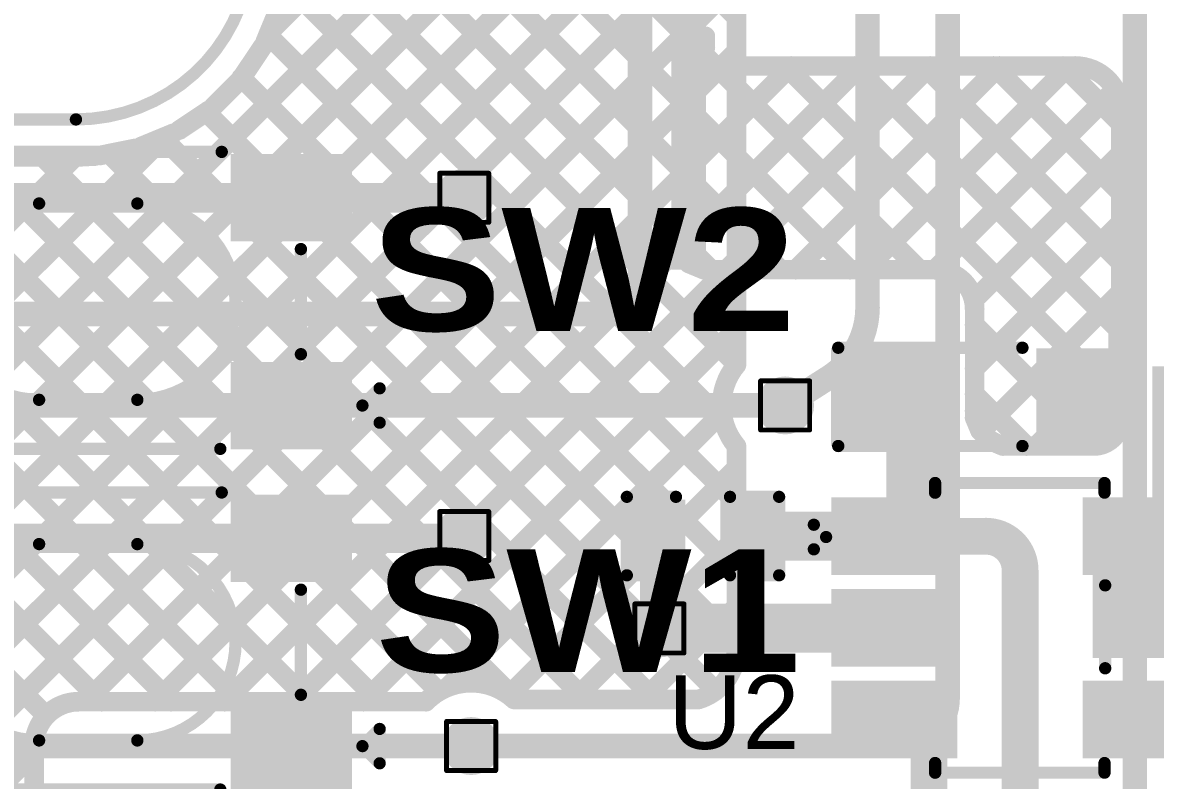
# Model space of a CAD drawing. Header units: inches. Extents: x -17 to 349, y -40 to 215.
# Drawn here: x 91.53 to 103.25, y 155.02 to 162.86 of the extents above; entities that cross this region are included whole.
import ezdxf

# ---------------------------------------------------------------- set-up
doc = ezdxf.new("R2010")
doc.units = ezdxf.units.IN
for name, color, linetype in [('Board Outline', 216, 'Continuous'), ('Bottom Layer', 5, 'Continuous'), ('Drill Drawing', 1, 'Continuous'), ('Top Layer', 1, 'Continuous'), ('Top Overlay', 2, 'Continuous'), ('Top Paste', 8, 'Continuous'), ('Top Solder', 216, 'Continuous'), ('Via Holes', 16, 'Continuous')]:
    doc.layers.add(name, color=color, linetype=linetype)
doc.styles.add('Arial', font='', dxfattribs={"height": 0.2})
doc.styles.add('Arial Black_Bold', font='', dxfattribs={"height": 0.2})
doc.styles.get('Arial').set_extended_font_data('Arial')
doc.styles.get('Arial Black_Bold').set_extended_font_data('Arial Black', bold=True)

# ---------------------------------------------------------------- blocks, each defined once
blk = doc.blocks.new('PTS810SJK250SMTR_LFS_1')
at = {"layer": 'Top Layer'}
for points in [[(-2.625, 1.425), (-1.575, 1.425), (-1.575, 0.725), (-2.625, 0.725)], [(1.575, 1.425), (2.625, 1.425), (2.625, 0.725), (1.575, 0.725)], [(-2.625, -0.725), (-1.575, -0.725), (-1.575, -1.425), (-2.625, -1.425)], [(1.575, -0.725), (2.625, -0.725), (2.625, -1.425), (1.575, -1.425)]]:
    blk.add_hatch(color=1, dxfattribs=at).paths.add_polyline_path(points)
at = {"layer": 'Top Paste'}
for points in [[(-2.625, 1.425), (-1.575, 1.425), (-1.575, 0.725), (-2.625, 0.725)], [(1.575, 1.425), (2.625, 1.425), (2.625, 0.725), (1.575, 0.725)], [(-2.625, -0.725), (-1.575, -0.725), (-1.575, -1.425), (-2.625, -1.425)], [(1.575, -0.725), (2.625, -0.725), (2.625, -1.425), (1.575, -1.425)]]:
    blk.add_hatch(color=8, dxfattribs=at).paths.add_polyline_path(points)
at = {"layer": 'Top Solder'}
for points in [[(-2.727, 1.527), (-1.473, 1.527), (-1.473, 0.623), (-2.727, 0.623)], [(1.473, 1.527), (2.727, 1.527), (2.727, 0.623), (1.473, 0.623)], [(-2.727, -0.623), (-1.473, -0.623), (-1.473, -1.527), (-2.727, -1.527)], [(1.473, -0.623), (2.727, -0.623), (2.727, -1.527), (1.473, -1.527)]]:
    blk.add_hatch(color=216, dxfattribs=at).paths.add_polyline_path(points)
at = {"layer": 'Top Overlay', "const_width": 0.127}
for points in [[(1.366, 1.524), (-1.366, 1.524)], [(-2.837, 1.075), (-3.014, 1.253)], [(-3.014, 1.253), (-3.014, 0.897)], [(-2.837, 1.075), (-3.014, 0.897)], [(0.508, 1.016), (-0.508, 1.016)], [(-2.2, 0.544), (-2.2, -0.544)], [(2.2, 0.544), (2.2, -0.544)], [(0.508, -1.016), (-0.508, -1.016)], [(1.381, -1.55), (-1.381, -1.55)]]:
    blk.add_lwpolyline(points, dxfattribs=at)
at = {"layer": 'Top Overlay', "const_width": 0.0635}
for points in [[(-1.398, 1.524, 1), (-1.335, 1.524, 1)], [(1.335, 1.524, 1), (1.398, 1.524, 1)], [(-3.046, 1.253, 1), (-2.983, 1.253, 1)], [(-3.046, 1.253, 1), (-2.983, 1.253, 1)], [(-2.868, 1.075, 1), (-2.805, 1.075, 1)], [(-2.868, 1.075, 1), (-2.805, 1.075, 1)], [(-0.54, 1.016, 1), (-0.476, 1.016, 1)], [(-0.54, 1.016, 1), (-0.476, 1.016, 1)], [(0.476, 1.016, 1), (0.54, 1.016, 1)], [(0.476, 1.016, 1), (0.54, 1.016, 1)], [(-3.046, 0.897, 1), (-2.983, 0.897, 1)], [(-3.046, 0.897, 1), (-2.983, 0.897, 1)], [(-2.232, 0.544, 1), (-2.168, 0.544, 1)], [(2.168, 0.544, 1), (2.232, 0.544, 1)], [(-2.232, -0.544, 1), (-2.168, -0.544, 1)], [(2.168, -0.544, 1), (2.232, -0.544, 1)], [(-0.54, -1.016, 1), (-0.476, -1.016, 1)], [(-0.54, -1.016, 1), (-0.476, -1.016, 1)], [(0.476, -1.016, 1), (0.54, -1.016, 1)], [(0.476, -1.016, 1), (0.54, -1.016, 1)], [(-1.413, -1.55, 1), (-1.349, -1.55, 1)], [(1.349, -1.55, 1), (1.413, -1.55, 1)]]:
    blk.add_lwpolyline(points, format="xyb", close=True, dxfattribs=at)
at = {"layer": 'Top Overlay', "const_width": 0.127}
for points in [[(-0.508, -1.016, -1), (-0.508, 1.016)], [(0.508, 1.016, -1), (0.508, -1.016)]]:
    blk.add_lwpolyline(points, format="xyb", dxfattribs=at)
blk = doc.blocks.new('PTS810SJK250SMTR_LFS_2')
at = {"layer": 'Top Layer'}
for points in [[(-2.625, 1.425), (-1.575, 1.425), (-1.575, 0.725), (-2.625, 0.725)], [(1.575, 1.425), (2.625, 1.425), (2.625, 0.725), (1.575, 0.725)], [(-2.625, -0.725), (-1.575, -0.725), (-1.575, -1.425), (-2.625, -1.425)], [(1.575, -0.725), (2.625, -0.725), (2.625, -1.425), (1.575, -1.425)]]:
    blk.add_hatch(color=1, dxfattribs=at).paths.add_polyline_path(points)
at = {"layer": 'Top Paste'}
for points in [[(-2.625, 1.425), (-1.575, 1.425), (-1.575, 0.725), (-2.625, 0.725)], [(1.575, 1.425), (2.625, 1.425), (2.625, 0.725), (1.575, 0.725)], [(-2.625, -0.725), (-1.575, -0.725), (-1.575, -1.425), (-2.625, -1.425)], [(1.575, -0.725), (2.625, -0.725), (2.625, -1.425), (1.575, -1.425)]]:
    blk.add_hatch(color=8, dxfattribs=at).paths.add_polyline_path(points)
at = {"layer": 'Top Solder'}
for points in [[(-2.727, 1.527), (-1.473, 1.527), (-1.473, 0.623), (-2.727, 0.623)], [(1.473, 1.527), (2.727, 1.527), (2.727, 0.623), (1.473, 0.623)], [(-2.727, -0.623), (-1.473, -0.623), (-1.473, -1.527), (-2.727, -1.527)], [(1.473, -0.623), (2.727, -0.623), (2.727, -1.527), (1.473, -1.527)]]:
    blk.add_hatch(color=216, dxfattribs=at).paths.add_polyline_path(points)
at = {"layer": 'Top Overlay', "const_width": 0.127}
for points in [[(1.366, 1.524), (-1.366, 1.524)], [(-2.837, 1.075), (-3.014, 1.253)], [(-3.014, 1.253), (-3.014, 0.897)], [(-2.837, 1.075), (-3.014, 0.897)], [(0.508, 1.016), (-0.508, 1.016)], [(-2.2, 0.544), (-2.2, -0.544)], [(2.2, 0.544), (2.2, -0.544)], [(0.508, -1.016), (-0.508, -1.016)], [(1.381, -1.55), (-1.381, -1.55)]]:
    blk.add_lwpolyline(points, dxfattribs=at)
at = {"layer": 'Top Overlay', "const_width": 0.0635}
for points in [[(-1.398, 1.524, 1), (-1.335, 1.524, 1)], [(1.335, 1.524, 1), (1.398, 1.524, 1)], [(-3.046, 1.253, 1), (-2.983, 1.253, 1)], [(-3.046, 1.253, 1), (-2.983, 1.253, 1)], [(-2.868, 1.075, 1), (-2.805, 1.075, 1)], [(-2.868, 1.075, 1), (-2.805, 1.075, 1)], [(-0.54, 1.016, 1), (-0.476, 1.016, 1)], [(-0.54, 1.016, 1), (-0.476, 1.016, 1)], [(0.476, 1.016, 1), (0.54, 1.016, 1)], [(0.476, 1.016, 1), (0.54, 1.016, 1)], [(-3.046, 0.897, 1), (-2.983, 0.897, 1)], [(-3.046, 0.897, 1), (-2.983, 0.897, 1)], [(-2.232, 0.544, 1), (-2.168, 0.544, 1)], [(2.168, 0.544, 1), (2.232, 0.544, 1)], [(-2.232, -0.544, 1), (-2.168, -0.544, 1)], [(2.168, -0.544, 1), (2.232, -0.544, 1)], [(-0.54, -1.016, 1), (-0.476, -1.016, 1)], [(-0.54, -1.016, 1), (-0.476, -1.016, 1)], [(0.476, -1.016, 1), (0.54, -1.016, 1)], [(0.476, -1.016, 1), (0.54, -1.016, 1)], [(-1.413, -1.55, 1), (-1.349, -1.55, 1)], [(1.349, -1.55, 1), (1.413, -1.55, 1)]]:
    blk.add_lwpolyline(points, format="xyb", close=True, dxfattribs=at)
at = {"layer": 'Top Overlay', "const_width": 0.127}
for points in [[(-0.508, -1.016, -1), (-0.508, 1.016)], [(0.508, 1.016, -1), (0.508, -1.016)]]:
    blk.add_lwpolyline(points, format="xyb", dxfattribs=at)
blk = doc.blocks.new('SOT_23_5_65')
at = {"layer": 'Top Layer'}
for points in [[(-1.85, 1.25), (-0.75, 1.25), (-0.75, 0.65), (-1.85, 0.65)], [(0.75, 1.25), (1.85, 1.25), (1.85, 0.65), (0.75, 0.65)], [(-1.85, 0.3), (-0.75, 0.3), (-0.75, -0.3), (-1.85, -0.3)], [(-1.85, -0.65), (-0.75, -0.65), (-0.75, -1.25), (-1.85, -1.25)], [(0.75, -0.65), (1.85, -0.65), (1.85, -1.25), (0.75, -1.25)]]:
    blk.add_hatch(color=1, dxfattribs=at).paths.add_polyline_path(points)
at = {"layer": 'Top Paste'}
for points in [[(-1.85, 1.25), (-0.75, 1.25), (-0.75, 0.65), (-1.85, 0.65)], [(0.75, 1.25), (1.85, 1.25), (1.85, 0.65), (0.75, 0.65)], [(-1.85, 0.3), (-0.75, 0.3), (-0.75, -0.3), (-1.85, -0.3)], [(-1.85, -0.65), (-0.75, -0.65), (-0.75, -1.25), (-1.85, -1.25)], [(0.75, -0.65), (1.85, -0.65), (1.85, -1.25), (0.75, -1.25)]]:
    blk.add_hatch(color=8, dxfattribs=at).paths.add_polyline_path(points)
at = {"layer": 'Top Solder'}
for points in [[(-1.952, 1.352), (-0.648, 1.352), (-0.648, 0.548), (-1.952, 0.548)], [(0.648, 1.352), (1.952, 1.352), (1.952, 0.548), (0.648, 0.548)], [(-1.952, 0.402), (-0.648, 0.402), (-0.648, -0.402), (-1.952, -0.402)], [(-1.952, -0.548), (-0.648, -0.548), (-0.648, -1.352), (-1.952, -1.352)], [(0.648, -0.548), (1.952, -0.548), (1.952, -1.352), (0.648, -1.352)]]:
    blk.add_hatch(color=216, dxfattribs=at).paths.add_polyline_path(points)
at = {"layer": 'Top Overlay', "const_width": 0.127}
for points in [[(-0.879, 1.499), (0.874, 1.499)], [(-0.879, 1.399), (-0.879, 1.499)], [(0.874, 1.399), (0.874, 1.499)], [(-2.134, 1.067), (-2.007, 0.94)], [(-2.134, 0.813), (-2.134, 1.067)], [(-2.134, 0.813), (-2.007, 0.94)], [(0.88, -0.418), (0.88, 0.44)], [(-0.879, -1.499), (-0.879, -1.399)], [(0.874, -1.499), (0.874, -1.399)], [(-0.879, -1.499), (0.874, -1.499)]]:
    blk.add_lwpolyline(points, dxfattribs=at)
at = {"layer": 'Top Overlay', "const_width": 0.0635}
for points in [[(-0.911, 1.499, 1), (-0.847, 1.499, 1)], [(-0.911, 1.499, 1), (-0.847, 1.499, 1)], [(0.842, 1.499, 1), (0.905, 1.499, 1)], [(0.842, 1.499, 1), (0.905, 1.499, 1)], [(-0.911, 1.399, 1), (-0.847, 1.399, 1)], [(0.842, 1.399, 1), (0.905, 1.399, 1)], [(-2.165, 1.067, 1), (-2.102, 1.067, 1)], [(-2.165, 1.067, 1), (-2.102, 1.067, 1)], [(-2.038, 0.94, 1), (-1.975, 0.94, 1)], [(-2.038, 0.94, 1), (-1.975, 0.94, 1)], [(-2.165, 0.813, 1), (-2.102, 0.813, 1)], [(-2.165, 0.813, 1), (-2.102, 0.813, 1)], [(0.848, 0.44, 1), (0.912, 0.44, 1)], [(0.848, -0.418, 1), (0.912, -0.418, 1)], [(-0.911, -1.399, 1), (-0.847, -1.399, 1)], [(0.842, -1.399, 1), (0.905, -1.399, 1)], [(-0.911, -1.499, 1), (-0.847, -1.499, 1)], [(-0.911, -1.499, 1), (-0.847, -1.499, 1)], [(0.842, -1.499, 1), (0.905, -1.499, 1)], [(0.842, -1.499, 1), (0.905, -1.499, 1)]]:
    blk.add_lwpolyline(points, format="xyb", close=True, dxfattribs=at)
blk = doc.blocks.new('CDBU0130L_HF_84')
at = {"layer": 'Top Layer'}
for points in [[(-1.15, -0.4), (-1.15, 0.4), (-0.55, 0.4), (-0.55, -0.4)], [(0.55, -0.4), (0.55, 0.4), (1.15, 0.4), (1.15, -0.4)]]:
    blk.add_hatch(color=1, dxfattribs=at).paths.add_polyline_path(points)
at = {"layer": 'Top Overlay'}
blk.add_hatch(color=2, dxfattribs=at).paths.add_polyline_path([(1.245, -0.508), (1.676, -0.508), (1.676, 0.508), (1.245, 0.508)])
at = {"layer": 'Top Paste'}
for points in [[(-1.15, -0.4), (-1.15, 0.4), (-0.55, 0.4), (-0.55, -0.4)], [(0.55, -0.4), (0.55, 0.4), (1.15, 0.4), (1.15, -0.4)]]:
    blk.add_hatch(color=8, dxfattribs=at).paths.add_polyline_path(points)
at = {"layer": 'Top Solder'}
for points in [[(-1.252, -0.502), (-1.252, 0.502), (-0.448, 0.502), (-0.448, -0.502)], [(0.448, -0.502), (0.448, 0.502), (1.252, 0.502), (1.252, -0.502)]]:
    blk.add_hatch(color=216, dxfattribs=at).paths.add_polyline_path(points)
at = {"layer": 'Top Overlay', "const_width": 0.127}
for points in [[(1.6, 0.508), (-0.305, 0.508)], [(1.6, -0.509), (-0.305, -0.509)]]:
    blk.add_lwpolyline(points, dxfattribs=at)
at = {"layer": 'Top Overlay', "const_width": 0.0635}
for points in [[(-0.337, 0.508, 1), (-0.273, 0.508, 1)], [(1.568, 0.508, 1), (1.632, 0.508, 1)], [(-0.337, -0.509, 1), (-0.273, -0.509, 1)], [(1.568, -0.509, 1), (1.632, -0.509, 1)]]:
    blk.add_lwpolyline(points, format="xyb", close=True, dxfattribs=at)
blk = doc.blocks.new('C___0402_100')
at = {"layer": 'Top Layer'}
for points in [[(-0.699, -0.318), (-0.699, 0.318), (-0.241, 0.318), (-0.241, -0.318)], [(0.241, -0.318), (0.241, 0.318), (0.699, 0.318), (0.699, -0.318)]]:
    blk.add_hatch(color=1, dxfattribs=at).paths.add_polyline_path(points)
at = {"layer": 'Top Paste'}
for points in [[(-0.699, -0.318), (-0.699, 0.318), (-0.241, 0.318), (-0.241, -0.318)], [(0.241, -0.318), (0.241, 0.318), (0.699, 0.318), (0.699, -0.318)]]:
    blk.add_hatch(color=8, dxfattribs=at).paths.add_polyline_path(points)
at = {"layer": 'Top Solder'}
for points in [[(-0.758, -0.377), (-0.758, 0.377), (-0.181, 0.377), (-0.181, -0.377)], [(0.181, -0.377), (0.181, 0.377), (0.758, 0.377), (0.758, -0.377)]]:
    blk.add_hatch(color=216, dxfattribs=at).paths.add_polyline_path(points)
at = {"layer": 'Top Overlay', "const_width": 0.127}
for points in [[(-0.279, 0.406), (-0.787, 0.406)], [(-0.787, 0.406), (-0.787, -0.406)], [(0.787, 0.406), (0.279, 0.406)], [(0.787, 0.406), (0.787, -0.406)], [(-0.279, -0.406), (-0.787, -0.406)], [(0.787, -0.406), (0.279, -0.406)]]:
    blk.add_lwpolyline(points, dxfattribs=at)
at = {"layer": 'Top Overlay', "const_width": 0.0635}
for points in [[(-0.819, 0.406, 1), (-0.756, 0.406, 1)], [(-0.819, 0.406, 1), (-0.756, 0.406, 1)], [(-0.311, 0.406, 1), (-0.248, 0.406, 1)], [(0.248, 0.406, 1), (0.311, 0.406, 1)], [(0.756, 0.406, 1), (0.819, 0.406, 1)], [(0.756, 0.406, 1), (0.819, 0.406, 1)], [(-0.819, -0.406, 1), (-0.756, -0.406, 1)], [(-0.819, -0.406, 1), (-0.756, -0.406, 1)], [(-0.311, -0.406, 1), (-0.248, -0.406, 1)], [(0.248, -0.406, 1), (0.311, -0.406, 1)], [(0.756, -0.406, 1), (0.819, -0.406, 1)], [(0.756, -0.406, 1), (0.819, -0.406, 1)]]:
    blk.add_lwpolyline(points, format="xyb", close=True, dxfattribs=at)

msp = doc.modelspace()

# ---------------------------------------------------------------- hatches: boundary and pattern name
at = {"layer": 'Bottom Layer'}
h = msp.add_hatch(color=5, dxfattribs=at)
edge = h.paths.add_edge_path()
edge.add_arc((96.102, 161.045), 0.3, 0, 360)
h = msp.add_hatch(color=5, dxfattribs=at)
edge = h.paths.add_edge_path()
edge.add_arc((99.42, 158.896), 0.3, 0, 360)
h = msp.add_hatch(color=5, dxfattribs=at)
edge = h.paths.add_edge_path()
edge.add_arc((96.102, 157.544), 0.3, 0, 360)
h = msp.add_hatch(color=5, dxfattribs=at)
edge = h.paths.add_edge_path()
edge.add_arc((98.12, 156.588), 0.3, 0, 360)
h = msp.add_hatch(color=5, dxfattribs=at)
edge = h.paths.add_edge_path()
edge.add_arc((96.173, 155.371), 0.3, 0, 360)
at = {"layer": 'Top Layer'}
for points in [[(98.245, 160.301), (98.601, 160.301), (98.601, 164.462), (98.245, 164.462)], [(103.219, 157.244), (103.956, 157.244), (103.956, 159.302), (103.219, 159.302)], [(102.601, 156.282), (106.462, 156.282), (106.462, 157.844), (102.601, 157.844)]]:
    msp.add_hatch(color=1, dxfattribs=at).paths.add_polyline_path(points)
h = msp.add_hatch(color=1, dxfattribs=at)
edge = h.paths.add_edge_path()
edge.add_arc((96.102, 161.045), 0.3, 0, 360)
h = msp.add_hatch(color=1, dxfattribs=at)
edge = h.paths.add_edge_path()
edge.add_arc((99.42, 158.896), 0.3, 0, 360)
h = msp.add_hatch(color=1, dxfattribs=at)
edge = h.paths.add_edge_path()
edge.add_arc((96.102, 157.544), 0.3, 0, 360)
h = msp.add_hatch(color=1, dxfattribs=at)
edge = h.paths.add_edge_path()
edge.add_arc((98.12, 156.588), 0.3, 0, 360)
h = msp.add_hatch(color=1, dxfattribs=at)
edge = h.paths.add_edge_path()
edge.add_arc((96.173, 155.371), 0.3, 0, 360)
at = {"layer": 'Via Holes'}
h = msp.add_hatch(color=7, dxfattribs=at)
edge = h.paths.add_edge_path()
edge.add_arc((96.102, 161.045), 0.15, 0, 360)
h = msp.add_hatch(color=7, dxfattribs=at)
edge = h.paths.add_edge_path()
edge.add_arc((99.42, 158.896), 0.15, 0, 360)
h = msp.add_hatch(color=7, dxfattribs=at)
edge = h.paths.add_edge_path()
edge.add_arc((96.102, 157.544), 0.15, 0, 360)
h = msp.add_hatch(color=7, dxfattribs=at)
edge = h.paths.add_edge_path()
edge.add_arc((98.12, 156.588), 0.15, 0, 360)
h = msp.add_hatch(color=7, dxfattribs=at)
edge = h.paths.add_edge_path()
edge.add_arc((96.173, 155.371), 0.15, 0, 360)

# ---------------------------------------------------------------- linework, layer by layer
at = {"layer": 'Board Outline', "const_width": 0.127}
msp.add_lwpolyline([(93.901, 163.673, -0.414214), (92.085, 161.856)], format="xyb", dxfattribs=at)
msp.add_lwpolyline([(87.444, 161.856), (92.085, 161.856)], dxfattribs=at)
at = {"layer": 'Board Outline', "const_width": 0.0635}
msp.add_lwpolyline([(92.053, 161.856, 1), (92.117, 161.856, 1)], format="xyb", close=True, dxfattribs=at)
msp.add_lwpolyline([(92.053, 161.856, 1), (92.117, 161.856, 1)], format="xyb", close=True, dxfattribs=at)
at = {"layer": 'Bottom Layer'}
for points, const_width in [([(94.081, 162.753), (99.825, 168.497)], 0.203), ([(94.29, 167.541), (98.917, 162.913)], 0.203), ([(94.29, 166.822), (98.917, 162.195)], 0.203), ([(87.042, 154.996), (98.085, 166.039)], 0.203), ([(94.29, 166.104), (98.917, 161.476)], 0.203), ([(100.273, 159.908), (100.273, 165.562)], 0.254), ([(103.038, 151.114), (103.038, 165.654)], 0.254), ([(94.29, 165.385), (98.917, 160.758)], 0.203), ([(101.101, 155.863), (101.101, 165.334)], 0.254), ([(87.042, 154.278), (98, 165.235)], 0.203), ([(98.917, 159.316), (98.917, 165.008)], 0.203), ([(87.042, 153.559), (98.409, 164.926)], 0.203), ([(87.042, 152.841), (98.917, 164.716)], 0.203), ([(94.29, 164.667), (98.917, 160.04)], 0.203), ([(87.042, 152.123), (98.917, 163.997)], 0.203), ([(94.29, 163.949), (98.917, 159.321)], 0.203), ([(87.407, 151.769), (98.917, 163.279)], 0.203), ([(94.245, 163.275), (98.785, 158.735)], 0.203), ([(94.046, 162.668), (94.182, 162.997)], 0.203), ([(94.071, 162.73), (98.917, 157.884)], 0.203), ([(92.186, 155.83), (98.917, 162.561)], 0.203), ([(93.812, 162.305), (94.01, 162.601)], 0.203), ([(93.795, 162.288), (98.917, 157.166)], 0.203), ([(93.512, 161.994), (93.764, 162.246)], 0.203), ([(93.157, 161.748), (93.453, 161.946)], 0.203), ([(92.905, 155.83), (98.917, 161.842)], 0.203), ([(93.433, 161.932), (98.917, 156.447)], 0.203), ([(92.761, 161.576), (93.09, 161.712)], 0.203), ([(87.865, 156.537), (93.004, 161.677)], 0.203), ([(92.98, 161.666), (98.703, 155.944)], 0.203), ([(87.431, 161.468), (93.069, 155.83)], 0.203), ([(87.444, 161.468), (92.085, 161.468)], 0.203), ([(87.505, 156.895), (92.077, 161.468)], 0.203), ([(88.149, 161.468), (93.788, 155.83)], 0.203), ([(88.868, 161.468), (94.506, 155.83)], 0.203), ([(89.586, 161.468), (95.224, 155.83)], 0.203), ([(90.305, 161.468), (95.838, 155.934)], 0.203), ([(91.023, 161.468), (96.638, 155.853)], 0.203), ([(91.741, 161.468), (97.356, 155.853)], 0.203), ([(92.104, 161.468), (92.282, 161.477)], 0.203), ([(92.339, 161.484), (92.688, 161.554)], 0.203), ([(92.426, 161.502), (98.075, 155.853)], 0.203), ([(86.801, 161.379), (92.351, 155.83)], 0.203), ([(86.313, 161.149), (91.777, 155.685)], 0.203), ([(93.623, 155.83), (98.917, 161.124)], 0.203), ([(85.914, 160.829), (91.653, 155.091)], 0.203), ([(94.342, 155.83), (98.917, 160.405)], 0.203), ([(95.06, 155.83), (98.917, 159.687)], 0.203), ([(99.42, 158.896), (99.879, 159.189)], 0.254), ([(95.927, 155.978), (98.769, 158.82)], 0.203), ([(98.917, 156.379), (98.917, 158.475)], 0.203), ([(98.917, 156.379), (98.917, 158.475)], 0.203), ([(96.564, 155.897), (98.917, 158.25)], 0.203), ([(97.239, 155.853), (98.917, 157.532)], 0.203), ([(97.957, 155.853), (98.917, 156.813)], 0.203), ([(96.617, 155.853), (98.526, 155.853)], 0.203), ([(92.112, 155.83), (95.705, 155.83)], 0.203), ([(96.173, 155.371), (100.609, 155.371)], 0.254), ([(88.126, 151.769), (91.653, 155.296)], 0.203), ([(91.653, 154.366), (91.653, 155.371)], 0.203)]:
    msp.add_lwpolyline(points, dxfattribs=dict(at, const_width=const_width))
for points, const_width in [([(98.866, 162.913, 1), (98.968, 162.913, 1)], 0.102), ([(94.03, 162.753, 1), (94.132, 162.753, 1)], 0.102), ([(93.995, 162.668, 1), (94.097, 162.668, 1)], 0.102), ([(94.021, 162.73, 1), (94.122, 162.73, 1)], 0.102), ([(93.959, 162.601, 1), (94.061, 162.601, 1)], 0.102), ([(98.866, 162.561, 1), (98.968, 162.561, 1)], 0.102), ([(93.744, 162.288, 1), (93.846, 162.288, 1)], 0.102), ([(93.761, 162.305, 1), (93.863, 162.305, 1)], 0.102), ([(93.713, 162.246, 1), (93.815, 162.246, 1)], 0.102), ([(98.866, 162.195, 1), (98.968, 162.195, 1)], 0.102), ([(93.402, 161.946, 1), (93.504, 161.946, 1)], 0.102), ([(93.461, 161.994, 1), (93.563, 161.994, 1)], 0.102), ([(93.382, 161.932, 1), (93.483, 161.932, 1)], 0.102), ([(98.866, 161.842, 1), (98.968, 161.842, 1)], 0.102), ([(93.039, 161.712, 1), (93.141, 161.712, 1)], 0.102), ([(93.106, 161.748, 1), (93.208, 161.748, 1)], 0.102), ([(92.929, 161.666, 1), (93.031, 161.666, 1)], 0.102), ([(92.954, 161.677, 1), (93.055, 161.677, 1)], 0.102), ([(91.691, 161.468, 1), (91.792, 161.468, 1)], 0.102), ([(92.027, 161.468, 1), (92.128, 161.468, 1)], 0.102), ([(92.034, 161.468, 1), (92.136, 161.468, 1)], 0.102), ([(92.053, 161.468, 1), (92.155, 161.468, 1)], 0.102), ([(92.231, 161.477, 1), (92.333, 161.477, 1)], 0.102), ([(92.288, 161.484, 1), (92.39, 161.484, 1)], 0.102), ([(92.375, 161.502, 1), (92.477, 161.502, 1)], 0.102), ([(92.637, 161.554, 1), (92.739, 161.554, 1)], 0.102), ([(92.71, 161.576, 1), (92.812, 161.576, 1)], 0.102), ([(98.866, 161.476, 1), (98.968, 161.476, 1)], 0.102), ([(98.866, 161.124, 1), (98.968, 161.124, 1)], 0.102), ([(98.866, 160.758, 1), (98.968, 160.758, 1)], 0.102), ([(98.866, 160.405, 1), (98.968, 160.405, 1)], 0.102), ([(98.866, 160.04, 1), (98.968, 160.04, 1)], 0.102), ([(100.21, 159.908, 1), (100.337, 159.908, 1)], 0.127), ([(100.21, 159.908, 1), (100.337, 159.908, 1)], 0.127), ([(98.866, 159.687, 1), (98.968, 159.687, 1)], 0.102), ([(98.866, 159.321, 1), (98.968, 159.321, 1)], 0.102), ([(98.866, 159.316, 1), (98.968, 159.316, 1)], 0.102), ([(98.866, 159.316, 1), (98.968, 159.316, 1)], 0.102), ([(99.816, 159.189, 1), (99.943, 159.189, 1)], 0.127), ([(99.816, 159.189, 1), (99.943, 159.189, 1)], 0.127), ([(99.357, 158.896, 1), (99.484, 158.896, 1)], 0.127), ([(98.718, 158.82, 1), (98.82, 158.82, 1)], 0.102), ([(98.734, 158.735, 1), (98.835, 158.735, 1)], 0.102), ([(98.866, 158.475, 1), (98.968, 158.475, 1)], 0.102), ([(98.866, 158.475, 1), (98.968, 158.475, 1)], 0.102), ([(98.866, 158.475, 1), (98.968, 158.475, 1)], 0.102), ([(98.866, 158.25, 1), (98.968, 158.25, 1)], 0.102), ([(98.866, 157.884, 1), (98.968, 157.884, 1)], 0.102), ([(98.866, 157.532, 1), (98.968, 157.532, 1)], 0.102), ([(98.866, 157.166, 1), (98.968, 157.166, 1)], 0.102), ([(98.866, 156.813, 1), (98.968, 156.813, 1)], 0.102), ([(98.866, 156.447, 1), (98.968, 156.447, 1)], 0.102), ([(98.866, 156.379, 1), (98.968, 156.379, 1)], 0.102), ([(98.866, 156.379, 1), (98.968, 156.379, 1)], 0.102), ([(98.866, 156.378, 1), (98.968, 156.378, 1)], 0.102), ([(98.825, 156.169, 1), (98.926, 156.169, 1)], 0.102), ([(98.824, 156.169, 1), (98.926, 156.169, 1)], 0.102), ([(95.876, 155.978, 1), (95.978, 155.978, 1)], 0.102), ([(95.787, 155.934, 1), (95.889, 155.934, 1)], 0.102), ([(96.513, 155.897, 1), (96.615, 155.897, 1)], 0.102), ([(96.566, 155.853, 1), (96.667, 155.853, 1)], 0.102), ([(96.566, 155.853, 1), (96.667, 155.853, 1)], 0.102), ([(96.587, 155.853, 1), (96.689, 155.853, 1)], 0.102), ([(97.188, 155.853, 1), (97.29, 155.853, 1)], 0.102), ([(97.306, 155.853, 1), (97.407, 155.853, 1)], 0.102), ([(97.906, 155.853, 1), (98.008, 155.853, 1)], 0.102), ([(98.024, 155.853, 1), (98.126, 155.853, 1)], 0.102), ([(98.476, 155.853, 1), (98.577, 155.853, 1)], 0.102), ([(98.476, 155.853, 1), (98.577, 155.853, 1)], 0.102), ([(98.652, 155.944, 1), (98.753, 155.944, 1)], 0.102), ([(101.038, 155.863, 1), (101.165, 155.863, 1)], 0.127), ([(101.038, 155.863, 1), (101.165, 155.863, 1)], 0.127), ([(91.806, 155.752, 1), (91.908, 155.752, 1)], 0.102), ([(91.806, 155.752, 1), (91.908, 155.752, 1)], 0.102), ([(91.972, 155.821, 1), (92.073, 155.821, 1)], 0.102), ([(91.972, 155.821, 1), (92.073, 155.821, 1)], 0.102), ([(92.061, 155.83, 1), (92.163, 155.83, 1)], 0.102), ([(92.061, 155.83, 1), (92.163, 155.83, 1)], 0.102), ([(92.136, 155.83, 1), (92.237, 155.83, 1)], 0.102), ([(92.3, 155.83, 1), (92.402, 155.83, 1)], 0.102), ([(92.854, 155.83, 1), (92.956, 155.83, 1)], 0.102), ([(93.018, 155.83, 1), (93.12, 155.83, 1)], 0.102), ([(93.572, 155.83, 1), (93.674, 155.83, 1)], 0.102), ([(93.737, 155.83, 1), (93.838, 155.83, 1)], 0.102), ([(94.291, 155.83, 1), (94.393, 155.83, 1)], 0.102), ([(94.455, 155.83, 1), (94.557, 155.83, 1)], 0.102), ([(95.009, 155.83, 1), (95.111, 155.83, 1)], 0.102), ([(95.174, 155.83, 1), (95.275, 155.83, 1)], 0.102), ([(95.654, 155.83, 1), (95.756, 155.83, 1)], 0.102), ([(95.654, 155.83, 1), (95.756, 155.83, 1)], 0.102), ([(91.679, 155.626, 1), (91.781, 155.626, 1)], 0.102), ([(91.679, 155.626, 1), (91.781, 155.626, 1)], 0.102), ([(91.726, 155.685, 1), (91.828, 155.685, 1)], 0.102), ([(91.611, 155.46, 1), (91.713, 155.46, 1)], 0.102), ([(91.611, 155.46, 1), (91.713, 155.46, 1)], 0.102), ([(96.109, 155.371, 1), (96.236, 155.371, 1)], 0.127), ([(100.545, 155.371, 1), (100.672, 155.371, 1)], 0.127), ([(100.545, 155.371, 1), (100.672, 155.371, 1)], 0.127), ([(91.602, 155.371, 1), (91.704, 155.371, 1)], 0.102), ([(91.602, 155.371, 1), (91.704, 155.371, 1)], 0.102), ([(91.602, 155.296, 1), (91.704, 155.296, 1)], 0.102), ([(91.602, 155.091, 1), (91.704, 155.091, 1)], 0.102)]:
    msp.add_lwpolyline(points, format="xyb", close=True, dxfattribs=dict(at, const_width=const_width))
for points, const_width in [([(100.273, 159.908, -0.256024), (99.879, 159.189)], 0.254), ([(98.917, 158.475, -0.362932), (98.917, 159.316)], 0.203), ([(98.917, 156.378, -0.097533), (98.876, 156.169)], 0.203), ([(98.875, 156.169, -0.224818), (98.526, 155.853)], 0.203), ([(95.705, 155.83, -0.404712), (96.617, 155.853)], 0.203), ([(101.101, 155.863, -0.414214), (100.609, 155.371)], 0.254), ([(91.73, 155.626, -0.098492), (91.857, 155.752)], 0.203), ([(91.857, 155.752, -0.098491), (92.023, 155.821)], 0.203), ([(92.023, 155.821, -0.049127), (92.112, 155.83)], 0.203), ([(91.662, 155.46, -0.098491), (91.73, 155.626)], 0.203), ([(91.653, 155.371, -0.049126), (91.662, 155.46)], 0.203)]:
    msp.add_lwpolyline(points, format="xyb", dxfattribs=dict(at, const_width=const_width))
at = {"layer": 'Drill Drawing', "const_width": 0.0508}
for points in [[(95.848, 161.299), (96.356, 161.299)], [(95.848, 160.791), (95.848, 161.299)], [(96.356, 160.791), (96.356, 161.299)], [(95.848, 160.791), (96.356, 160.791)], [(99.166, 159.15), (99.674, 159.15)], [(99.166, 158.642), (99.166, 159.15)], [(99.674, 158.642), (99.674, 159.15)], [(99.166, 158.642), (99.674, 158.642)], [(95.848, 157.798), (96.356, 157.798)], [(95.848, 157.29), (95.848, 157.798)], [(96.356, 157.29), (96.356, 157.798)], [(95.848, 157.29), (96.356, 157.29)], [(97.866, 156.842), (98.374, 156.842)], [(97.866, 156.334), (97.866, 156.842)], [(98.374, 156.334), (98.374, 156.842)], [(97.866, 156.334), (98.374, 156.334)], [(95.919, 155.625), (96.427, 155.625)], [(95.919, 155.117), (95.919, 155.625)], [(96.427, 155.117), (96.427, 155.625)], [(95.919, 155.117), (96.427, 155.117)]]:
    msp.add_lwpolyline(points, dxfattribs=at)
at = {"layer": 'Drill Drawing', "const_width": 0.0254}
for points in [[(95.835, 161.299, 1), (95.86, 161.299, 1)], [(95.835, 161.299, 1), (95.86, 161.299, 1)], [(96.343, 161.299, 1), (96.368, 161.299, 1)], [(96.343, 161.299, 1), (96.368, 161.299, 1)], [(95.835, 160.791, 1), (95.86, 160.791, 1)], [(95.835, 160.791, 1), (95.86, 160.791, 1)], [(96.343, 160.791, 1), (96.368, 160.791, 1)], [(96.343, 160.791, 1), (96.368, 160.791, 1)], [(99.154, 159.15, 1), (99.179, 159.15, 1)], [(99.154, 159.15, 1), (99.179, 159.15, 1)], [(99.662, 159.15, 1), (99.687, 159.15, 1)], [(99.662, 159.15, 1), (99.687, 159.15, 1)], [(99.154, 158.642, 1), (99.179, 158.642, 1)], [(99.154, 158.642, 1), (99.179, 158.642, 1)], [(99.662, 158.642, 1), (99.687, 158.642, 1)], [(99.662, 158.642, 1), (99.687, 158.642, 1)], [(95.835, 157.798, 1), (95.86, 157.798, 1)], [(95.835, 157.798, 1), (95.86, 157.798, 1)], [(96.343, 157.798, 1), (96.368, 157.798, 1)], [(96.343, 157.798, 1), (96.368, 157.798, 1)], [(95.835, 157.29, 1), (95.86, 157.29, 1)], [(95.835, 157.29, 1), (95.86, 157.29, 1)], [(96.343, 157.29, 1), (96.368, 157.29, 1)], [(96.343, 157.29, 1), (96.368, 157.29, 1)], [(97.854, 156.842, 1), (97.879, 156.842, 1)], [(97.854, 156.842, 1), (97.879, 156.842, 1)], [(98.362, 156.842, 1), (98.387, 156.842, 1)], [(98.362, 156.842, 1), (98.387, 156.842, 1)], [(97.854, 156.334, 1), (97.879, 156.334, 1)], [(97.854, 156.334, 1), (97.879, 156.334, 1)], [(98.362, 156.334, 1), (98.387, 156.334, 1)], [(98.362, 156.334, 1), (98.387, 156.334, 1)], [(95.906, 155.625, 1), (95.931, 155.625, 1)], [(95.906, 155.625, 1), (95.931, 155.625, 1)], [(96.414, 155.625, 1), (96.439, 155.625, 1)], [(96.414, 155.625, 1), (96.439, 155.625, 1)], [(95.906, 155.117, 1), (95.931, 155.117, 1)], [(95.906, 155.117, 1), (95.931, 155.117, 1)], [(96.414, 155.117, 1), (96.439, 155.117, 1)], [(96.414, 155.117, 1), (96.439, 155.117, 1)]]:
    msp.add_lwpolyline(points, format="xyb", close=True, dxfattribs=at)
at = {"layer": 'Top Layer'}
for points, const_width in [([(97.92, 160.28), (97.92, 163.712)], 0.254), ([(98.403, 160.392), (98.403, 163.712)], 0.203), ([(98.44, 162.716), (98.44, 163.669)], 0.203), ([(98.403, 162.709), (100.811, 160.301)], 0.203), ([(98.44, 162.716), (98.595, 162.716)], 0.203), ([(98.595, 162.6), (98.595, 162.716)], 0.203), ([(98.403, 162.046), (98.767, 162.41)], 0.203), ([(98.403, 161.328), (99.484, 162.409)], 0.203), ([(98.403, 160.609), (100.202, 162.409)], 0.203), ([(98.787, 162.409), (102.42, 162.409)], 0.203), ([(98.813, 160.301), (100.921, 162.409)], 0.203), ([(99.422, 162.409), (102.864, 158.967)], 0.203), ([(99.531, 160.301), (101.639, 162.409)], 0.203), ([(100.14, 162.409), (102.891, 159.657)], 0.203), ([(100.249, 160.301), (102.358, 162.409)], 0.203), ([(100.249, 160.301), (102.358, 162.409)], 0.203), ([(100.858, 162.409), (102.893, 160.374)], 0.203), ([(101.577, 162.409), (102.893, 161.092)], 0.203), ([(102.295, 162.409), (102.893, 161.811)], 0.203), ([(100.968, 160.301), (102.833, 162.166)], 0.203), ([(98.403, 161.991), (100.093, 160.301)], 0.203), ([(102.893, 161.936), (102.893, 159.657)], 0.203), ([(102.893, 161.936), (102.893, 159.657)], 0.203), ([(101.371, 159.985), (102.893, 161.508)], 0.203), ([(98.403, 161.272), (99.375, 160.301)], 0.203), ([(90.112, 161.045), (94.312, 161.045)], 0.305), ([(94.312, 161.045), (96.102, 161.045)], 0.305), ([(101.381, 159.277), (102.893, 160.789)], 0.203), ([(98.403, 160.554), (98.656, 160.301)], 0.203), ([(98.427, 160.364), (98.58, 160.301)], 0.203), ([(98.663, 160.301), (100.975, 160.301)], 0.203), ([(101.45, 158.627), (102.893, 160.071)], 0.203), ([(88.656, 159.843), (97.483, 159.843)], 0.254), ([(101.381, 159.894), (101.381, 158.841)], 0.203), ([(101.381, 159.731), (102.635, 158.477)], 0.203), ([(102.864, 158.632), (102.864, 159.657)], 0.203), ([(102.017, 158.476), (102.864, 159.323)], 0.203), ([(100.72, 157.59), (100.72, 158.984)], 0.508), ([(101.381, 159.013), (101.917, 158.476)], 0.203), ([(90.112, 158.896), (94.312, 158.896)], 0.254), ([(94.312, 158.896), (99.42, 158.896)], 0.254), ([(101.381, 158.768), (101.437, 158.634)], 0.203), ([(101.437, 158.634), (101.539, 158.532)], 0.203), ([(101.539, 158.532), (101.673, 158.476)], 0.203), ([(101.745, 158.476), (102.612, 158.476)], 0.203), ([(99.151, 157.544), (100.551, 157.544)], 0.508), ([(100.551, 157.542), (100.551, 157.544)], 0.381), ([(100.551, 157.544), (100.674, 157.544)], 0.381), ([(100.551, 157.542), (101.498, 157.542)], 0.381), ([(100.674, 157.544), (100.72, 157.59)], 0.381), ([(90.112, 157.52), (94.312, 157.52)], 0.305), ([(94.312, 157.52), (96.078, 157.52)], 0.305), ([(98.111, 156.597), (98.111, 157.48)], 0.381), ([(101.851, 154.346), (101.851, 157.189)], 0.381), ([(98.111, 156.597), (98.12, 156.588)], 0.508), ([(98.12, 156.588), (98.123, 156.591)], 0.508), ([(98.123, 156.591), (100.548, 156.591)], 0.508), ([(100.548, 156.591), (100.551, 156.594)], 0.508), ([(100.551, 155.644), (100.726, 155.644)], 0.381), ([(100.726, 155.644), (100.909, 155.461)], 0.381), ([(100.909, 154.424), (100.909, 155.461)], 0.381), ([(89.178, 155.371), (94.312, 155.371)], 0.254), ([(94.312, 155.371), (96.173, 155.371)], 0.254)]:
    msp.add_lwpolyline(points, dxfattribs=dict(at, const_width=const_width))
for points, const_width in [([(98.352, 162.709, 1), (98.454, 162.709, 1)], 0.102), ([(98.389, 162.716, 1), (98.491, 162.716, 1)], 0.102), ([(98.389, 162.716, 1), (98.491, 162.716, 1)], 0.102), ([(98.544, 162.716, 1), (98.646, 162.716, 1)], 0.102), ([(98.544, 162.716, 1), (98.646, 162.716, 1)], 0.102), ([(98.544, 162.6, 1), (98.646, 162.6, 1)], 0.102), ([(98.716, 162.41, 1), (98.817, 162.41, 1)], 0.102), ([(98.736, 162.409, 1), (98.838, 162.409, 1)], 0.102), ([(99.371, 162.409, 1), (99.472, 162.409, 1)], 0.102), ([(99.433, 162.409, 1), (99.535, 162.409, 1)], 0.102), ([(100.089, 162.409, 1), (100.191, 162.409, 1)], 0.102), ([(100.152, 162.409, 1), (100.253, 162.409, 1)], 0.102), ([(100.808, 162.409, 1), (100.909, 162.409, 1)], 0.102), ([(100.87, 162.409, 1), (100.972, 162.409, 1)], 0.102), ([(101.526, 162.409, 1), (101.628, 162.409, 1)], 0.102), ([(101.588, 162.409, 1), (101.69, 162.409, 1)], 0.102), ([(102.244, 162.409, 1), (102.346, 162.409, 1)], 0.102), ([(102.307, 162.409, 1), (102.408, 162.409, 1)], 0.102), ([(102.307, 162.409, 1), (102.408, 162.409, 1)], 0.102), ([(102.37, 162.409, 1), (102.471, 162.409, 1)], 0.102), ([(102.371, 162.409, 1), (102.473, 162.409, 1)], 0.102), ([(102.549, 162.373, 1), (102.651, 162.373, 1)], 0.102), ([(102.552, 162.372, 1), (102.653, 162.372, 1)], 0.102), ([(102.703, 162.271, 1), (102.805, 162.271, 1)], 0.102), ([(102.705, 162.269, 1), (102.806, 162.269, 1)], 0.102), ([(102.783, 162.166, 1), (102.884, 162.166, 1)], 0.102), ([(102.806, 162.118, 1), (102.908, 162.118, 1)], 0.102), ([(102.807, 162.116, 1), (102.909, 162.116, 1)], 0.102), ([(98.352, 162.046, 1), (98.454, 162.046, 1)], 0.102), ([(98.352, 161.991, 1), (98.454, 161.991, 1)], 0.102), ([(102.843, 161.937, 1), (102.944, 161.937, 1)], 0.102), ([(102.843, 161.936, 1), (102.944, 161.936, 1)], 0.102), ([(102.843, 161.936, 1), (102.944, 161.936, 1)], 0.102), ([(102.843, 161.811, 1), (102.944, 161.811, 1)], 0.102), ([(102.843, 161.508, 1), (102.944, 161.508, 1)], 0.102), ([(98.352, 161.328, 1), (98.454, 161.328, 1)], 0.102), ([(98.352, 161.272, 1), (98.454, 161.272, 1)], 0.102), ([(94.236, 161.045, 1), (94.388, 161.045, 1)], 0.152), ([(94.236, 161.045, 1), (94.388, 161.045, 1)], 0.152), ([(96.025, 161.045, 1), (96.178, 161.045, 1)], 0.152), ([(102.843, 161.092, 1), (102.944, 161.092, 1)], 0.102), ([(102.843, 160.789, 1), (102.944, 160.789, 1)], 0.102), ([(98.352, 160.609, 1), (98.454, 160.609, 1)], 0.102), ([(98.352, 160.554, 1), (98.454, 160.554, 1)], 0.102), ([(97.857, 160.28, 1), (97.984, 160.28, 1)], 0.127), ([(97.857, 160.28, 1), (97.984, 160.28, 1)], 0.127), ([(98.352, 160.392, 1), (98.454, 160.392, 1)], 0.102), ([(98.352, 160.392, 1), (98.454, 160.392, 1)], 0.102), ([(98.376, 160.364, 1), (98.477, 160.364, 1)], 0.102), ([(98.529, 160.301, 1), (98.631, 160.301, 1)], 0.102), ([(98.605, 160.301, 1), (98.707, 160.301, 1)], 0.102), ([(98.612, 160.301, 1), (98.714, 160.301, 1)], 0.102), ([(98.612, 160.301, 1), (98.714, 160.301, 1)], 0.102), ([(98.762, 160.301, 1), (98.863, 160.301, 1)], 0.102), ([(99.324, 160.301, 1), (99.425, 160.301, 1)], 0.102), ([(99.48, 160.301, 1), (99.582, 160.301, 1)], 0.102), ([(100.042, 160.301, 1), (100.144, 160.301, 1)], 0.102), ([(100.199, 160.301, 1), (100.3, 160.301, 1)], 0.102), ([(100.199, 160.301, 1), (100.3, 160.301, 1)], 0.102), ([(100.761, 160.301, 1), (100.862, 160.301, 1)], 0.102), ([(100.917, 160.301, 1), (101.019, 160.301, 1)], 0.102), ([(100.924, 160.301, 1), (101.025, 160.301, 1)], 0.102), ([(100.924, 160.301, 1), (101.025, 160.301, 1)], 0.102), ([(101.003, 160.293, 1), (101.105, 160.293, 1)], 0.102), ([(101.003, 160.293, 1), (101.105, 160.293, 1)], 0.102), ([(102.843, 160.374, 1), (102.944, 160.374, 1)], 0.102), ([(101.15, 160.232, 1), (101.251, 160.232, 1)], 0.102), ([(101.15, 160.232, 1), (101.251, 160.232, 1)], 0.102), ([(101.262, 160.12, 1), (101.363, 160.12, 1)], 0.102), ([(101.262, 160.12, 1), (101.363, 160.12, 1)], 0.102), ([(102.843, 160.071, 1), (102.944, 160.071, 1)], 0.102), ([(101.32, 159.985, 1), (101.422, 159.985, 1)], 0.102), ([(101.322, 159.974, 1), (101.424, 159.974, 1)], 0.102), ([(101.322, 159.974, 1), (101.424, 159.974, 1)], 0.102), ([(97.419, 159.843, 1), (97.546, 159.843, 1)], 0.127), ([(97.419, 159.843, 1), (97.546, 159.843, 1)], 0.127), ([(101.33, 159.894, 1), (101.432, 159.894, 1)], 0.102), ([(101.33, 159.894, 1), (101.432, 159.894, 1)], 0.102), ([(101.33, 159.731, 1), (101.432, 159.731, 1)], 0.102), ([(102.813, 159.657, 1), (102.915, 159.657, 1)], 0.102), ([(102.841, 159.657, 1), (102.942, 159.657, 1)], 0.102), ([(102.843, 159.657, 1), (102.944, 159.657, 1)], 0.102), ([(102.843, 159.657, 1), (102.944, 159.657, 1)], 0.102), ([(101.33, 159.277, 1), (101.432, 159.277, 1)], 0.102), ([(102.813, 159.323, 1), (102.915, 159.323, 1)], 0.102), ([(100.593, 158.984, 1), (100.847, 158.984, 1)], 0.254), ([(101.33, 159.013, 1), (101.432, 159.013, 1)], 0.102), ([(94.248, 158.896, 1), (94.375, 158.896, 1)], 0.127), ([(94.248, 158.896, 1), (94.375, 158.896, 1)], 0.127), ([(99.357, 158.896, 1), (99.484, 158.896, 1)], 0.127), ([(102.813, 158.967, 1), (102.915, 158.967, 1)], 0.102), ([(101.33, 158.841, 1), (101.432, 158.841, 1)], 0.102), ([(101.33, 158.841, 1), (101.432, 158.841, 1)], 0.102), ([(101.33, 158.768, 1), (101.432, 158.768, 1)], 0.102), ([(101.386, 158.634, 1), (101.487, 158.634, 1)], 0.102), ([(101.386, 158.634, 1), (101.487, 158.634, 1)], 0.102), ([(101.399, 158.627, 1), (101.501, 158.627, 1)], 0.102), ([(102.813, 158.632, 1), (102.915, 158.632, 1)], 0.102), ([(102.813, 158.632, 1), (102.915, 158.632, 1)], 0.102), ([(101.488, 158.532, 1), (101.59, 158.532, 1)], 0.102), ([(101.488, 158.532, 1), (101.59, 158.532, 1)], 0.102), ([(101.622, 158.476, 1), (101.724, 158.476, 1)], 0.102), ([(101.695, 158.476, 1), (101.796, 158.476, 1)], 0.102), ([(101.695, 158.476, 1), (101.796, 158.476, 1)], 0.102), ([(101.866, 158.476, 1), (101.968, 158.476, 1)], 0.102), ([(101.967, 158.476, 1), (102.068, 158.476, 1)], 0.102), ([(102.562, 158.476, 1), (102.663, 158.476, 1)], 0.102), ([(102.562, 158.476, 1), (102.663, 158.476, 1)], 0.102), ([(102.584, 158.477, 1), (102.686, 158.477, 1)], 0.102), ([(100.593, 157.59, 1), (100.847, 157.59, 1)], 0.254), ([(99.024, 157.544, 1), (99.278, 157.544, 1)], 0.254), ([(100.424, 157.544, 1), (100.678, 157.544, 1)], 0.254), ([(100.456, 157.544, 1), (100.646, 157.544, 1)], 0.191), ([(100.456, 157.544, 1), (100.646, 157.544, 1)], 0.191), ([(100.456, 157.542, 1), (100.646, 157.542, 1)], 0.191), ([(100.456, 157.542, 1), (100.646, 157.542, 1)], 0.191), ([(100.579, 157.544, 1), (100.77, 157.544, 1)], 0.191), ([(100.579, 157.544, 1), (100.77, 157.544, 1)], 0.191), ([(100.625, 157.59, 1), (100.816, 157.59, 1)], 0.191), ([(101.402, 157.542, 1), (101.593, 157.542, 1)], 0.191), ([(101.402, 157.542, 1), (101.593, 157.542, 1)], 0.191), ([(94.236, 157.52, 1), (94.388, 157.52, 1)], 0.152), ([(94.236, 157.52, 1), (94.388, 157.52, 1)], 0.152), ([(96.002, 157.52, 1), (96.154, 157.52, 1)], 0.152), ([(96.002, 157.52, 1), (96.154, 157.52, 1)], 0.152), ([(96.025, 157.544, 1), (96.178, 157.544, 1)], 0.152), ([(98.015, 157.48, 1), (98.206, 157.48, 1)], 0.191), ([(101.756, 157.189, 1), (101.946, 157.189, 1)], 0.191), ([(101.756, 157.189, 1), (101.946, 157.189, 1)], 0.191), ([(97.984, 156.597, 1), (98.238, 156.597, 1)], 0.254), ([(97.993, 156.588, 1), (98.247, 156.588, 1)], 0.254), ([(97.993, 156.588, 1), (98.247, 156.588, 1)], 0.254), ([(97.996, 156.591, 1), (98.25, 156.591, 1)], 0.254), ([(97.996, 156.591, 1), (98.25, 156.591, 1)], 0.254), ([(98.015, 156.597, 1), (98.206, 156.597, 1)], 0.191), ([(100.421, 156.591, 1), (100.675, 156.591, 1)], 0.254), ([(100.421, 156.591, 1), (100.675, 156.591, 1)], 0.254), ([(100.424, 156.594, 1), (100.678, 156.594, 1)], 0.254), ([(100.456, 155.644, 1), (100.646, 155.644, 1)], 0.191), ([(100.63, 155.644, 1), (100.821, 155.644, 1)], 0.191), ([(100.63, 155.644, 1), (100.821, 155.644, 1)], 0.191), ([(100.813, 155.461, 1), (101.004, 155.461, 1)], 0.191), ([(100.813, 155.461, 1), (101.004, 155.461, 1)], 0.191), ([(94.248, 155.371, 1), (94.375, 155.371, 1)], 0.127), ([(94.248, 155.371, 1), (94.375, 155.371, 1)], 0.127), ([(96.109, 155.371, 1), (96.236, 155.371, 1)], 0.127)]:
    msp.add_lwpolyline(points, format="xyb", close=True, dxfattribs=dict(at, const_width=const_width))
for points, const_width in [([(102.422, 162.409, -0.096977), (102.6, 162.373)], 0.203), ([(102.603, 162.372, -0.097112), (102.754, 162.271)], 0.203), ([(102.756, 162.269, -0.097227), (102.857, 162.118)], 0.203), ([(102.858, 162.116, -0.097083), (102.893, 161.937)], 0.203), ([(97.92, 160.28, -0.414214), (97.483, 159.843)], 0.254), ([(98.663, 160.301, -0.169638), (98.403, 160.392)], 0.203), ([(100.975, 160.301, -0.049126), (101.054, 160.293)], 0.203), ([(101.054, 160.293, -0.098492), (101.2, 160.232)], 0.203), ([(101.2, 160.232, -0.098492), (101.313, 160.12)], 0.203), ([(101.313, 160.12, -0.098492), (101.373, 159.974)], 0.203), ([(101.373, 159.974, -0.049126), (101.381, 159.894)], 0.203), ([(101.745, 158.476, -0.414213), (101.381, 158.841)], 0.203), ([(102.864, 158.632, -0.284492), (102.612, 158.476)], 0.203), ([(101.498, 157.542, -0.414214), (101.851, 157.189)], 0.381), ([(96.102, 157.544, -0.414214), (96.078, 157.52)], 0.305)]:
    msp.add_lwpolyline(points, format="xyb", dxfattribs=dict(at, const_width=const_width))

# ---------------------------------------------------------------- block references
at = {"rotation": 180}
for name, p in [('PTS810SJK250SMTR_LFS_1', (92.212, 159.97)), ('CDBU0130L_HF_84', (101.57, 158.984)), ('PTS810SJK250SMTR_LFS_2', (92.212, 156.445)), ('C___0402_100', (98.571, 157.544))]:
    msp.add_blockref(name, p, dxfattribs=at)
msp.add_blockref('SOT_23_5_65', (101.851, 156.594))

# ---------------------------------------------------------------- texts
at = {"layer": 'Top Overlay'}
for s, height, style, p in [('SW2', 1.27, 'Arial Black_Bold', (95.132, 159.668)), ('SW1', 1.27, 'Arial Black_Bold', (95.182, 156.138)), ('U2', 0.762, 'Arial', (98.21, 155.341))]:
    msp.add_text(s, height=height, dxfattribs=dict(at, style=style)).set_placement(p)

doc.saveas('drawing.dxf')
